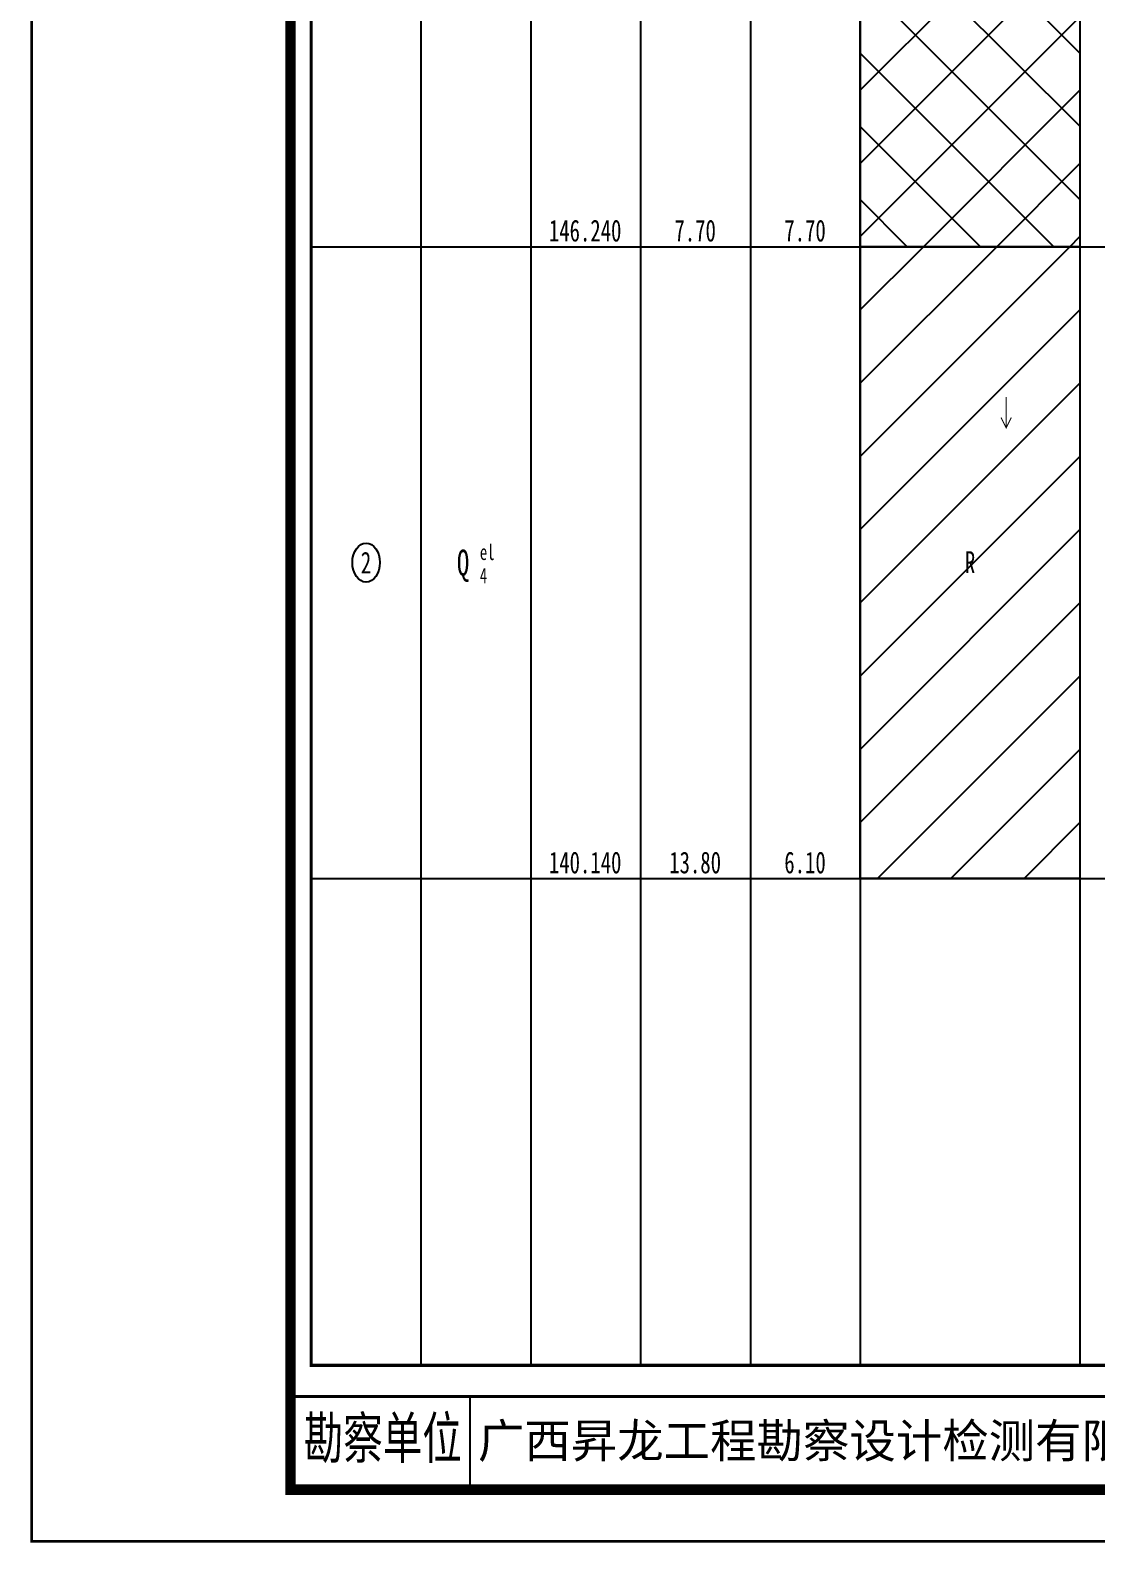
# Model space of a CAD drawing. Extents: x -27 to 2779, y -202 to 95.
# Drawn here: x 444.9 to 547.7, y -202.1 to -56.1 of the extents above; entities that cross this region are included whole.
import ezdxf

# ---------------------------------------------------------------- set-up
doc = ezdxf.new("R2010")
doc.units = 0
doc.header["$MEASUREMENT"] = 0
doc.layers.add('ZZT_BGBJ', color=7, linetype='Continuous')
doc.layers.add('ZZT_TC', color=7, linetype='Continuous')
doc.styles.add('BODYCONTENT', font='simfang.ttf', dxfattribs={"width": 0.7, "height": 2.5})
doc.styles.add('HT', font='simhei.ttf')
doc.styles.add('LZ_FONT', font='simfang.ttf', dxfattribs={"width": 0.7, "height": 8})

# ---------------------------------------------------------------- blocks, each defined once
blk = doc.blocks.new('zztSLbg')
blk.add_wipeout([(-0.05, -0.11), (1.04, -0.11), (1.04, 3), (-0.05, 3)])
at = {"color": 1, "const_width": 0.1}
for points in [[(0.5, 3), (0.5, 0)], [(0, 1), (0.5, 0), (1, 1)]]:
    blk.add_lwpolyline(points, dxfattribs=at)
blk = doc.blocks.new('block3', base_point=(27, 229))
for p, q in [((25, 5), (25, 14)), ((25, 5), (25, 14)), ((25, 5), (25, 14)), ((42.36, 5), (42.36, 14)), ((42.36, 5), (42.36, 14))]:
    blk.add_line(p, q)
for points, const_width in [([(0, 0), (210, 0), (210, 297), (0, 297)], 0.25), ([(25, 5), (205, 5), (205, 292), (25, 292)], 1), ([(27, 265), (203, 265), (203, 17), (27, 17)], 0.3)]:
    blk.add_lwpolyline(points, close=True, dxfattribs=dict(const_width=const_width))
at = {"const_width": 0.3}
blk.add_lwpolyline([(25, 14), (205, 14)], dxfattribs=at)
at = {"style": 'LZ_FONT', "width": 0.7}
blk.add_text('勘察单位', height=4, dxfattribs=at).set_placement((26.27, 8))
at = {"style": 'HT'}
blk.add_text('广西昇龙工程勘察设计检测有限公司', height=3.2865, dxfattribs=at).set_placement((43.1, 8.08))

msp = doc.modelspace()

# ---------------------------------------------------------------- hatches: boundary and pattern name
at = {"layer": 'ZZT_TC'}
h = msp.add_hatch(dxfattribs=at)
h.set_pattern_fill('GKSTT', color=256, style=0)
h.set_pattern_definition([(45, (0, 0), (-3.535534, 3.535534), []), (135, (0, 0), (-3.535534, -3.535534), [])])
h.paths.add_polyline_path([(525.01, 0), (546.22, 0), (546.22, -77), (525.01, -77)], flags=0)
h = msp.add_hatch(dxfattribs=at)
h.set_pattern_fill('GKHNT', color=256, style=0)
h.set_pattern_definition([(45, (0, 0), (-3.535534, 3.535534), [])])
h.paths.add_polyline_path([(525.01, -77), (546.22, -77), (546.22, -138), (525.01, -138)], flags=0)

# ---------------------------------------------------------------- linework, layer by layer
for p, q in [((472, 27), (472, -185)), ((482.6, 27), (482.6, -185)), ((493.2, 27), (493.2, -185)), ((503.81, 27), (503.81, -185)), ((514.41, 27), (514.41, -185)), ((525.01, 27), (525.01, -185)), ((546.22, 27), (546.22, -185)), ((472, -77), (482.6, -77)), ((482.6, -77), (493.2, -77)), ((493.2, -77), (503.81, -77)), ((503.81, -77), (514.41, -77)), ((514.41, -77), (525.01, -77)), ((546.22, -77), (605.59, -77)), ((472, -138), (482.6, -138)), ((482.6, -138), (493.2, -138)), ((493.2, -138), (503.81, -138)), ((503.81, -138), (514.41, -138)), ((514.41, -138), (525.01, -138)), ((525.01, -138), (546.22, -138)), ((546.22, -138), (605.59, -138))]:
    msp.add_line(p, q, dxfattribs=at)
for points in [[(525.01, 0), (546.22, 0), (546.22, -77), (525.01, -77)], [(525.01, -77), (546.22, -77), (546.22, -138), (525.01, -138)]]:
    msp.add_lwpolyline(points, close=True, dxfattribs=at)
at = {"layer": 'ZZT_TC', "color": 7}
msp.add_ellipse((477.3, -107.5), major_axis=(0, 1.89), ratio=0.7, dxfattribs=at)

# ---------------------------------------------------------------- texts
at = {"layer": 'ZZT_TC', "color": 7, "style": 'BODYCONTENT', "width": 0.7}
for s, height, p in [('146.240', 2.1, (494.95, -76.5)), ('7.70', 2.1, (507.07, -76.5)), ('7.70', 2.1, (517.68, -76.5)), ('2', 2.1, (476.79, -108.55)), ('Q', 2.5, (486.07, -108.75)), ('el', 1.5, (488.28, -107.25)), ('R', 2.1, (535.11, -108.5)), ('4', 1.5, (488.28, -109.5)), ('140.140', 2.1, (494.95, -137.5)), ('13.80', 2.1, (506.57, -137.5)), ('6.10', 2.1, (517.68, -137.5))]:
    msp.add_text(s, height=height, dxfattribs=at).set_placement(p)

# ---------------------------------------------------------------- next in the draw order: block references
at = {"layer": 'ZZT_BGBJ'}
msp.add_blockref('zztSLbg', (538.6, -94.5), dxfattribs=at)

# ---------------------------------------------------------------- next in the draw order: linework, layer by layer
at = {"layer": 'ZZT_TC', "color": 7, "const_width": 0.3, "flags": 128}
msp.add_lwpolyline([(472, 27), (648, 27), (648, -185), (472, -185)], close=True, dxfattribs=at)

# ---------------------------------------------------------------- next in the draw order: block references
at = {"layer": 'ZZT_TC'}
msp.add_blockref('block3', (472, 27), dxfattribs=at)

doc.saveas('drawing.dxf')
